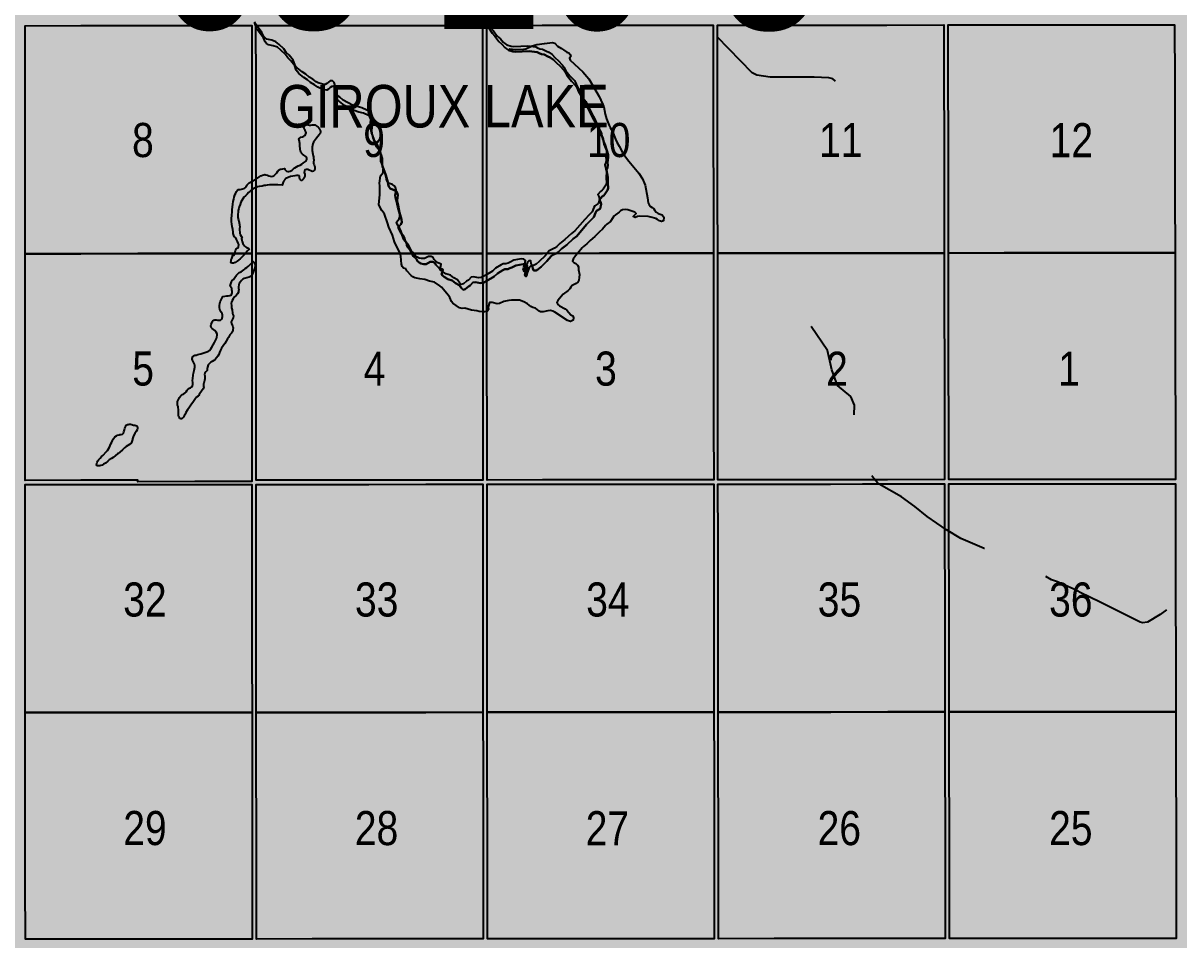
# Model space of a CAD drawing. Extents: x 403018 to 417191, y 6033193 to 6042673.
# Drawn here: x 414738.8 to 415010.3, y 6037482.5 to 6037697.8 of the extents above; entities that cross this region are included whole.
import ezdxf
from ezdxf.enums import TextEntityAlignment as Align

# ---------------------------------------------------------------- set-up
doc = ezdxf.new("R2010")
doc.units = 0
doc.header["$LTSCALE"] = 5
doc.linetypes.add('DASHED2', pattern=[9.525, 6.35, -3.175])
for name, color, linetype in [('Quarters', 8, 'Continuous'), ('RoadSeg', 57, 'DASHED2'), ('T-WATER', 160, 'Continuous'), ('T-WATER-H', 133, 'Continuous'), ('T-WATER-T', 170, 'Continuous')]:
    doc.layers.add(name, color=color, linetype=linetype)
doc.layers.add('ROUTE-MAP-BACKGROUND-H', color=7, linetype='Continuous', true_color=0xf0ebff)
doc.styles.add('120', font='ARIALN.TTF', dxfattribs={"height": 13})
doc.styles.add('TXT', font='ARIALN.TTF', dxfattribs={"height": 0.2})

msp = doc.modelspace()

# ---------------------------------------------------------------- hatches: boundary and pattern name
at = {"layer": 'ROUTE-MAP-BACKGROUND-H'}
h = msp.add_hatch(color=256, dxfattribs=at)
h.dxf.hatch_style = 1
h.paths.add_polyline_path([(412923.423, 6037807.465), (416092.9, 6037807.465), (416092.9, 6035965.758), (412923.423, 6035965.758)])
at = {"layer": 'T-WATER-H'}
h = msp.add_hatch(color=256, dxfattribs=at)
h.dxf.hatch_style = 1
h.paths.add_polyline_path([(414820.49, 6037723.894), (414820.171, 6037724.64), (414820.075, 6037724.866), (414820.057, 6037724.907), (414819.927, 6037725.173), (414819.605, 6037725.832), (414819.499, 6037726.049), (414818.684, 6037727.718), (414818.135, 6037728.523), (414817.62, 6037729.408), (414816.644, 6037730.613), (414815.281, 6037732.067), (414814.661, 6037732.842), (414813.988, 6037733.568), (414813.112, 6037734.713), (414812.078, 6037736.494), (414811.571, 6037738.047), (414811.273, 6037739.829), (414811.008, 6037739.934), (414810.816, 6037740.009), (414810.335, 6037739.798), (414809.973, 6037739.492), (414809.542, 6037739.227), (414809.222, 6037738.87), (414808.842, 6037738.561), (414808.353, 6037738.355), (414807.554, 6037737.79), (414806.25, 6037737.043), (414805.844, 6037736.743), (414805.5, 6037736.391), (414804.901, 6037736.295), (414804.32, 6037736.386), (414803.787, 6037736.543), (414803.179, 6037736.618), (414801.845, 6037736.606), (414801.27, 6037736.717), (414800.027, 6037736.824), (414798.095, 6037736.919), (414797.6, 6037736.738), (414797.151, 6037736.492), (414796.147, 6037735.424), (414795.727, 6037735.16), (414795.149, 6037735.046), (414794.769, 6037734.74), (414793.902, 6037733.563), (414793.172, 6037733.112), (414793.072, 6037733.038), (414792.535, 6037732.203), (414792.166, 6037731.87), (414791.244, 6037731.402), (414790.59, 6037730.706), (414789.061, 6037730.182), (414788.419, 6037730.146), (414787.304, 6037729.974), (414786.902, 6037730.242), (414786.519, 6037730.361), (414786.34, 6037729.318), (414786.33, 6037729.191), (414786.231, 6037727.892), (414786.213, 6037727.226), (414786.292, 6037726.055), (414786.37, 6037725.188), (414786.394, 6037724.922), (414786.422, 6037724.655), (414786.485, 6037724.061), (414786.445, 6037723.491), (414786.199, 6037723.067), (414786.062, 6037722.506), (414785.963, 6037721.216), (414785.933, 6037720.566), (414786.038, 6037718.624), (414786.174, 6037718.045), (414786.585, 6037717.067), (414786.85, 6037715.946), (414787.364, 6037712.345), (414787.513, 6037711.782), (414787.915, 6037710.794), (414788.476, 6037708.531), (414788.967, 6037707.658), (414789.649, 6037706.212), (414789.832, 6037705.695), (414789.932, 6037705.097), (414790.093, 6037704.562), (414790.666, 6037703.753), (414790.894, 6037703.3), (414791.688, 6037701.279), (414792.15, 6037700.342), (414792.327, 6037699.972), (414792.866, 6037699.165), (414793.069, 6037698.654), (414793.154, 6037698.261), (414793.188, 6037698.105), (414793.436, 6037697.684), (414794.89, 6037695.674), (414795.337, 6037694.737), (414795.648, 6037694.357), (414796.061, 6037694.075), (414797.227, 6037693.843), (414798.211, 6037693.477), (414798.994, 6037692.835), (414800.074, 6037691.809), (414800.647, 6037690.966), (414801.319, 6037690.284), (414802.25, 6037689.125), (414802.623, 6037688.129), (414802.892, 6037687.677), (414803.21, 6037687.319), (414804.351, 6037686.379), (414805.211, 6037685.834), (414805.99, 6037685.188), (414806.897, 6037684.673), (414807.673, 6037684.062), (414808.156, 6037683.842), (414809.176, 6037683.5), (414809.765, 6037683.397), (414810.203, 6037683.654), (414810.567, 6037684.002), (414810.972, 6037684.266), (414811.518, 6037684.259), (414811.718, 6037684.065), (414811.862, 6037683.925), (414812.069, 6037683.44), (414812.156, 6037681.463), (414812.39, 6037681.008), (414813.19, 6037680.434), (414813.971, 6037679.789), (414816.223, 6037678.583), (414817.277, 6037678.237), (414818.406, 6037677.953), (414819.587, 6037677.429), (414819.88, 6037677.312), (414820.234, 6037676.954), (414820.415, 6037676.421), (414820.49, 6037675.817), (414820.49, 6037675.147), (414820.376, 6037673.87), (414820.395, 6037673.22), (414820.682, 6037672.13), (414820.81, 6037671.803), (414821.473, 6037670.108), (414821.754, 6037669.668), (414822.092, 6037669.296), (414822.529, 6037668.344), (414822.843, 6037667.3), (414822.854, 6037665.37), (414823.065, 6037664.873), (414823.66, 6037663.386), (414823.931, 6037662.289), (414824.091, 6037661.776), (414824.178, 6037661.192), (414824.37, 6037660.709), (414824.632, 6037660.292), (414825.606, 6037659.922), (414826.023, 6037659.664), (414826.281, 6037659.243), (414826.441, 6037658.696), (414826.26, 6037657.475), (414826.327, 6037656.887), (414826.487, 6037656.346), (414826.837, 6037654.613), (414827.312, 6037652.995), (414827.341, 6037652.363), (414827.171, 6037651.85), (414826.821, 6037651.499), (414826.533, 6037651.116), (414826.715, 6037650.618), (414827.249, 6037649.747), (414827.473, 6037649.284), (414827.849, 6037648.299), (414828.171, 6037647.929), (414828.439, 6037647.512), (414828.539, 6037646.91), (414828.756, 6037646.451), (414829.375, 6037645.678), (414829.743, 6037645.013), (414830.075, 6037644.301), (414830.832, 6037643.646), (414831.034, 6037643.173), (414831.424, 6037642.866), (414831.859, 6037642.632), (414832.443, 6037642.531), (414833.125, 6037642.524), (414834.021, 6037643.004), (414834.641, 6037643.002), (414835.13, 6037642.784), (414835.372, 6037642.319), (414836.053, 6037641.642), (414837.027, 6037641.239), (414836.916, 6037640.678), (414836.686, 6037640.221), (414836.887, 6037639.798), (414837.341, 6037639.544), (414838.147, 6037638.937), (414839.223, 6037638.628), (414840.015, 6037638.045), (414840.844, 6037637.535), (414841.431, 6037636.731), (414841.756, 6037636.427), (414842.268, 6037636.583), (414843.009, 6037637.2), (414843.424, 6037637.466), (414844.049, 6037638.191), (414844.661, 6037638.254), (414845.82, 6037638.051), (414846.442, 6037638.081), (414847.361, 6037638.578), (414849.095, 6037639.603), (414849.824, 6037640.272), (414851.102, 6037641.102), (414851.586, 6037641.31), (414852.252, 6037641.323), (414852.757, 6037641.495), (414853.236, 6037641.687), (414854.13, 6037642.177), (414855.842, 6037642.508), (414856.471, 6037642.439), (414856.852, 6037642.125), (414856.631, 6037641.01), (414856.415, 6037640.517), (414856.286, 6037639.938), (414856.421, 6037639.681), (414856.494, 6037639.541), (414856.726, 6037639.98), (414856.727, 6037640.194), (414857.28, 6037641.689), (414857.625, 6037642.012), (414858.095, 6037641.978), (414858.166, 6037641.394), (414858.4, 6037640.945), (414858.901, 6037640.992), (414859.326, 6037641.239), (414860.08, 6037641.865), (414861.46, 6037643.195), (414862.421, 6037644.323), (414862.831, 6037644.623), (414863.619, 6037645.006), (414864.17, 6037645.341), (414864.907, 6037646.05), (414866.107, 6037647.001), (414867.651, 6037648.43), (414868.458, 6037649.074), (414870.804, 6037651.742), (414871.798, 6037652.824), (414872.517, 6037653.492), (414872.88, 6037654.505), (414873.098, 6037654.966), (414873.808, 6037655.382), (414873.962, 6037655.484), (414874.241, 6037656.585), (414874.069, 6037657.095), (414873.829, 6037657.558), (414874.449, 6037658.328), (414874.842, 6037658.606), (414875.083, 6037658.863), (414875.685, 6037659.82), (414875.887, 6037660.293), (414875.821, 6037661.596), (414875.831, 6037662.909), (414875.512, 6037664.605), (414875.691, 6037665.118), (414875.763, 6037665.717), (414875.702, 6037666.35), (414875.901, 6037667.475), (414875.886, 6037668.125), (414875.585, 6037669.182), (414874.929, 6037670.679), (414874.685, 6037671.82), (414874.519, 6037672.32), (414873.981, 6037673.209), (414873.809, 6037673.652), (414872.966, 6037675.631), (414872.402, 6037676.525), (414871.002, 6037679.407), (414870.414, 6037680.254), (414869.982, 6037681.213), (414868.996, 6037682.96), (414868.597, 6037683.937), (414868.312, 6037684.354), (414867.281, 6037685.473), (414866.339, 6037686.627), (414865.863, 6037687.533), (414865.567, 6037687.96), (414864.504, 6037689.073), (414863.739, 6037689.766), (414863.092, 6037690.497), (414862.286, 6037691.054), (414861.759, 6037691.237), (414860.828, 6037691.717), (414860.224, 6037691.831), (414859.693, 6037692.015), (414859.232, 6037692.271), (414857.363, 6037692.48), (414854.099, 6037692.37), (414853.467, 6037692.448), (414852.49, 6037692.784), (414851.992, 6037693.063), (414851.607, 6037693.386), (414850.949, 6037694.153), (414850.176, 6037694.802), (414849.305, 6037696.02), (414848.659, 6037696.769), (414847.82, 6037698.069), (414847.375, 6037698.526), (414847.124, 6037698.787), (414846.37, 6037699.809), (414845.509, 6037700.884), (414845.327, 6037701.375), (414845.051, 6037701.852), (414844.343, 6037702.583), (414843.784, 6037703.42), (414843.454, 6037703.821), (414843.112, 6037704.159), (414842.697, 6037704.468), (414841.98, 6037705.205), (414841.197, 6037705.855), (414840.785, 6037706.125), (414838.424, 6037707.279), (414835.569, 6037708.007), (414833.241, 6037708.485), (414832.63, 6037708.558), (414832.143, 6037708.776), (414830.036, 6037710.815), (414829.585, 6037711.069), (414827.913, 6037712.838), (414827.168, 6037713.455), (414826.684, 6037714.113), (414826.497, 6037714.415), (414825.276, 6037715.935), (414824.53, 6037717.304), (414823.913, 6037718.113), (414823.406, 6037718.994), (414822.799, 6037719.853), (414821.216, 6037722.476)])

# ---------------------------------------------------------------- linework, layer by layer
at = {"layer": 'Quarters'}
for points in [[(414752.38, 6037643.688), (414739.326, 6037643.678), (414739.324, 6037657.069), (414739.321, 6037670.46), (414739.319, 6037683.851), (414739.317, 6037697.242), (414752.367, 6037697.252), (414765.752, 6037697.262), (414779.136, 6037697.273), (414792.521, 6037697.283), (414792.527, 6037683.892), (414792.533, 6037670.501), (414792.539, 6037657.11), (414792.545, 6037643.719), (414779.157, 6037643.708), (414765.768, 6037643.698), (414752.38, 6037643.688)], [(414806.603, 6037643.729), (414793.55, 6037643.719), (414793.544, 6037657.111), (414793.538, 6037670.502), (414793.532, 6037683.893), (414793.526, 6037697.284), (414806.575, 6037697.294), (414819.96, 6037697.304), (414833.345, 6037697.315), (414846.73, 6037697.325), (414846.74, 6037683.934), (414846.749, 6037670.543), (414846.759, 6037657.151), (414846.769, 6037643.76), (414833.38, 6037643.75), (414819.992, 6037643.74), (414806.603, 6037643.729)], [(414900.973, 6037657.193), (414900.988, 6037643.802), (414887.6, 6037643.792), (414874.213, 6037643.781), (414860.826, 6037643.771), (414847.773, 6037643.761), (414847.763, 6037657.152), (414847.754, 6037670.543), (414847.744, 6037683.935), (414847.734, 6037697.326), (414860.782, 6037697.336), (414874.165, 6037697.346), (414887.547, 6037697.356), (414900.929, 6037697.367), (414900.944, 6037683.976), (414900.959, 6037670.584), (414900.973, 6037657.193)], [(414955.183, 6037657.242), (414955.202, 6037643.851), (414944.554, 6037643.841), (414941.816, 6037643.839), (414928.43, 6037643.827), (414915.043, 6037643.815), (414901.992, 6037643.803), (414901.977, 6037657.194), (414901.963, 6037670.585), (414901.948, 6037683.977), (414901.934, 6037697.368), (414914.98, 6037697.38), (414928.362, 6037697.392), (414941.744, 6037697.403), (414955.125, 6037697.415), (414955.144, 6037684.024), (414955.163, 6037670.633), (414955.183, 6037657.242)], [(415009.395, 6037657.28), (415009.419, 6037643.89), (414996.032, 6037643.88), (414982.645, 6037643.871), (414969.258, 6037643.861), (414956.206, 6037643.852), (414956.187, 6037657.243), (414956.168, 6037670.634), (414956.148, 6037684.025), (414956.129, 6037697.415), (414969.176, 6037697.424), (414982.558, 6037697.434), (414995.94, 6037697.443), (415009.322, 6037697.452), (415009.347, 6037684.062), (415009.371, 6037670.671), (415009.395, 6037657.28)], [(414792.569, 6037590.489), (414792.569, 6037590.154), (414779.177, 6037590.144), (414765.785, 6037590.134), (414765.785, 6037590.469), (414752.392, 6037590.459), (414739.335, 6037590.449), (414739.333, 6037603.505), (414739.331, 6037616.896), (414739.328, 6037630.287), (414739.326, 6037643.678), (414752.38, 6037643.688), (414765.768, 6037643.698), (414779.157, 6037643.708), (414792.545, 6037643.719), (414792.551, 6037630.328), (414792.557, 6037616.937), (414792.563, 6037603.546), (414792.569, 6037590.489)], [(414806.631, 6037590.5), (414793.573, 6037590.49), (414793.568, 6037603.546), (414793.562, 6037616.937), (414793.556, 6037630.328), (414793.55, 6037643.719), (414806.603, 6037643.729), (414819.992, 6037643.74), (414833.38, 6037643.75), (414846.769, 6037643.76), (414846.779, 6037630.369), (414846.788, 6037616.978), (414846.798, 6037603.587), (414846.807, 6037590.53), (414833.415, 6037590.52), (414824.358, 6037590.513), (414820.023, 6037590.51), (414806.631, 6037590.5)], [(414901.031, 6037603.628), (414901.046, 6037590.572), (414887.653, 6037590.561), (414874.261, 6037590.551), (414860.869, 6037590.541), (414847.812, 6037590.531), (414847.802, 6037603.587), (414847.793, 6037616.979), (414847.783, 6037630.37), (414847.773, 6037643.761), (414860.826, 6037643.771), (414874.213, 6037643.781), (414887.6, 6037643.792), (414900.988, 6037643.802), (414901.001, 6037631.096), (414901.002, 6037630.411), (414901.017, 6037617.019), (414901.031, 6037603.628)], [(414955.26, 6037603.679), (414955.279, 6037590.623), (414941.889, 6037590.607), (414928.499, 6037590.592), (414915.107, 6037590.582), (414902.05, 6037590.572), (414902.036, 6037603.629), (414902.021, 6037617.02), (414902.007, 6037630.412), (414901.992, 6037643.803), (414915.043, 6037643.815), (414928.43, 6037643.827), (414941.816, 6037643.839), (414944.554, 6037643.841), (414955.202, 6037643.851), (414955.221, 6037630.461), (414955.241, 6037617.07), (414955.26, 6037603.679)], [(415009.492, 6037603.717), (415009.515, 6037590.662), (414996.124, 6037590.652), (414982.732, 6037590.643), (414969.34, 6037590.633), (414956.283, 6037590.624), (414956.264, 6037603.68), (414956.245, 6037617.071), (414956.226, 6037630.461), (414956.206, 6037643.852), (414969.258, 6037643.861), (414982.645, 6037643.871), (414996.032, 6037643.88), (415009.419, 6037643.89), (415009.443, 6037630.499), (415009.468, 6037617.108), (415009.492, 6037603.717)], [(414752.402, 6037535.897), (414739.339, 6037535.887), (414739.338, 6037549.275), (414739.336, 6037562.663), (414739.336, 6037576.054), (414739.335, 6037589.444), (414752.393, 6037589.454), (414765.785, 6037589.465), (414779.177, 6037589.475), (414792.57, 6037589.485), (414792.575, 6037576.094), (414792.58, 6037562.704), (414792.586, 6037549.316), (414792.593, 6037535.928), (414779.196, 6037535.918), (414765.799, 6037535.908), (414752.402, 6037535.897)], [(414806.659, 6037535.939), (414793.597, 6037535.929), (414793.591, 6037549.317), (414793.584, 6037562.705), (414793.579, 6037576.095), (414793.574, 6037589.486), (414806.631, 6037589.496), (414820.024, 6037589.506), (414833.416, 6037589.516), (414846.808, 6037589.526), (414846.818, 6037576.136), (414846.828, 6037562.745), (414846.839, 6037549.357), (414846.85, 6037535.969), (414833.453, 6037535.959), (414820.056, 6037535.949), (414806.659, 6037535.939)], [(414901.092, 6037549.399), (414901.108, 6037536.011), (414887.711, 6037536.001), (414874.314, 6037535.99), (414860.917, 6037535.98), (414847.855, 6037535.97), (414847.844, 6037549.358), (414847.832, 6037562.746), (414847.822, 6037576.136), (414847.812, 6037589.527), (414860.87, 6037589.537), (414874.262, 6037589.547), (414887.654, 6037589.557), (414901.047, 6037589.567), (414901.061, 6037576.177), (414901.076, 6037562.787), (414901.092, 6037549.399)], [(414955.34, 6037549.449), (414955.361, 6037536.061), (414941.965, 6037536.048), (414928.569, 6037536.036), (414915.173, 6037536.024), (414902.112, 6037536.012), (414902.096, 6037549.4), (414902.081, 6037562.788), (414902.066, 6037576.178), (414902.051, 6037589.568), (414915.108, 6037589.578), (414928.5, 6037589.587), (414935.998, 6037589.596), (414941.89, 6037589.603), (414955.28, 6037589.619), (414955.3, 6037576.228), (414955.319, 6037562.838), (414955.34, 6037549.449)], [(415009.591, 6037549.481), (415009.617, 6037536.09), (414996.22, 6037536.083), (414982.824, 6037536.076), (414969.427, 6037536.068), (414956.365, 6037536.061), (414956.344, 6037549.45), (414956.324, 6037562.838), (414956.304, 6037576.229), (414956.284, 6037589.619), (414969.341, 6037589.629), (414982.733, 6037589.638), (414996.125, 6037589.648), (415009.517, 6037589.657), (415009.542, 6037576.265), (415009.566, 6037562.872), (415009.591, 6037549.481)], [(414752.413, 6037482.681), (414739.346, 6037482.671), (414739.344, 6037495.723), (414739.343, 6037509.112), (414739.341, 6037522.499), (414739.339, 6037535.887), (414752.402, 6037535.897), (414765.799, 6037535.908), (414779.196, 6037535.918), (414792.593, 6037535.928), (414792.599, 6037522.54), (414792.605, 6037509.152), (414792.612, 6037495.764), (414792.618, 6037482.711), (414779.216, 6037482.701), (414765.814, 6037482.691), (414752.413, 6037482.681)], [(414806.689, 6037482.722), (414793.622, 6037482.712), (414793.616, 6037495.765), (414793.61, 6037509.153), (414793.603, 6037522.541), (414793.597, 6037535.929), (414806.659, 6037535.939), (414820.056, 6037535.949), (414833.453, 6037535.959), (414846.85, 6037535.969), (414846.861, 6037522.581), (414846.873, 6037509.193), (414846.884, 6037495.805), (414846.894, 6037482.752), (414833.493, 6037482.742), (414820.091, 6037482.732), (414806.689, 6037482.722)], [(414901.155, 6037495.847), (414901.17, 6037482.794), (414887.769, 6037482.783), (414874.367, 6037482.773), (414860.965, 6037482.763), (414847.899, 6037482.753), (414847.888, 6037495.806), (414847.877, 6037509.194), (414847.866, 6037522.582), (414847.855, 6037535.97), (414860.917, 6037535.98), (414874.314, 6037535.99), (414887.711, 6037536.001), (414901.108, 6037536.011), (414901.124, 6037522.623), (414901.139, 6037509.235), (414901.155, 6037495.847)], [(414955.423, 6037495.895), (414955.443, 6037482.842), (414942.042, 6037482.83), (414928.642, 6037482.818), (414915.241, 6037482.806), (414902.175, 6037482.794), (414902.159, 6037495.847), (414902.144, 6037509.236), (414902.128, 6037522.624), (414902.112, 6037536.012), (414915.173, 6037536.024), (414928.569, 6037536.036), (414941.965, 6037536.048), (414955.361, 6037536.061), (414955.382, 6037522.672), (414955.402, 6037509.284), (414955.423, 6037495.895)], [(415009.693, 6037495.918), (415009.718, 6037482.862), (414996.317, 6037482.857), (414982.915, 6037482.852), (414969.514, 6037482.847), (414956.447, 6037482.842), (414956.427, 6037495.895), (414956.406, 6037509.284), (414956.386, 6037522.673), (414956.365, 6037536.061), (414969.427, 6037536.068), (414982.824, 6037536.076), (414996.22, 6037536.083), (415009.617, 6037536.09), (415009.642, 6037522.7), (415009.668, 6037509.309), (415009.693, 6037495.918)]]:
    msp.add_lwpolyline(points, close=True, dxfattribs=at)
at = {"layer": 'RoadSeg', "flags": 128}
for points in [[(414929.666, 6037684.196), (414929.033, 6037684.729), (414928.101, 6037685.029), (414924.671, 6037685.162), (414914.281, 6037685.128), (414911.185, 6037685.628), (414910.119, 6037686.194), (414892.47, 6037704.209), (414891.571, 6037705.375), (414891.338, 6037705.841), (414891.404, 6037706.607), (414892.969, 6037714), (414883.113, 6037717.063), (414852.044, 6037723.357), (414851.777, 6037723.89), (414851.744, 6037724.356), (414855.673, 6037737.11), (414855.54, 6037737.51), (414855.141, 6037737.876), (414847.715, 6037737.509), (414840.555, 6037735.445), (414838.89, 6037735.345)], [(415127.622, 6037433.178), (415124.571, 6037434.413), (415123.705, 6037434.846), (415123.306, 6037435.278), (415123.172, 6037435.612), (415123.102, 6037436.075), (415123.072, 6037437.043), (415123.306, 6037438.342), (415123.172, 6037439.042), (415121.874, 6037441.239), (415120.375, 6037443.004), (415117.478, 6037447.1), (415115.28, 6037449.731), (415106.223, 6037461.819), (415105.523, 6037462.385), (415102.293, 6037466.914), (415099.762, 6037470.244), (415095.334, 6037475.971), (415092.803, 6037479.568), (415089.939, 6037483.064), (415077.351, 6037499.514), (415077.218, 6037499.947), (415072.456, 6037506.241), (415071.158, 6037507.506), (415070.325, 6037509.038), (415068.127, 6037511.635), (415066.995, 6037513.167), (415064.498, 6037516.664), (415060.768, 6037521.526), (415058.604, 6037524.356), (415056.373, 6037527.153), (415027.368, 6037564.882), (415025.903, 6037566.181), (415024.038, 6037567.313), (415021.474, 6037568.179), (415018.943, 6037568.179), (415017.278, 6037567.446), (415012.716, 6037563.85), (415011.085, 6037562.651), (415010.652, 6037562.485), (415005.956, 6037558.921), (415002.926, 6037557.157), (415001.794, 6037556.99), (415001.261, 6037557.123), (414991.804, 6037561.852), (414987.142, 6037564.116), (414986.01, 6037564.716), (414983.179, 6037565.981), (414981.781, 6037566.647), (414980.382, 6037567.113), (414972.688, 6037571.477), (414968.874, 6037573.034), (414964.598, 6037574.439), (414959.07, 6037576.804), (414955.707, 6037578.835), (414951.178, 6037581.999), (414948.314, 6037584.296), (414945.15, 6037586.56), (414939.889, 6037589.558), (414939.589, 6037589.791), (414938.657, 6037590.923), (414937.825, 6037592.122), (414936.925, 6037593.221), (414934.561, 6037595.718), (414934.395, 6037596.351), (414934.062, 6037596.684), (414933.928, 6037599.548), (414934.128, 6037608.072), (414933.262, 6037610.137), (414930.166, 6037612.768), (414928.833, 6037616.431), (414927.801, 6037620.926), (414923.972, 6037626.554)]]:
    msp.add_lwpolyline(points, dxfattribs=at)
at = {"layer": 'T-WATER', "flags": 128}
msp.add_lwpolyline([(414847.82, 6037698.069), (414848.659, 6037696.769), (414849.305, 6037696.02), (414850.176, 6037694.802), (414850.949, 6037694.153), (414851.607, 6037693.386), (414851.992, 6037693.063), (414852.49, 6037692.784), (414853.467, 6037692.448), (414854.099, 6037692.37), (414857.363, 6037692.48), (414859.232, 6037692.271), (414859.693, 6037692.015), (414860.224, 6037691.831), (414860.828, 6037691.717), (414861.759, 6037691.237), (414862.286, 6037691.054), (414863.092, 6037690.497), (414863.739, 6037689.766), (414863.823, 6037689.689), (414864.504, 6037689.073), (414865.567, 6037687.96), (414865.863, 6037687.533), (414866.339, 6037686.627), (414867.281, 6037685.473), (414868.312, 6037684.354), (414868.597, 6037683.937), (414868.996, 6037682.96), (414869.982, 6037681.213), (414870.414, 6037680.254), (414871.002, 6037679.407), (414872.402, 6037676.525), (414872.966, 6037675.631), (414873.809, 6037673.652), (414873.981, 6037673.209), (414874.519, 6037672.32), (414874.685, 6037671.82), (414874.69, 6037671.792), (414874.929, 6037670.679), (414875.585, 6037669.182), (414875.886, 6037668.125), (414875.901, 6037667.475), (414875.702, 6037666.35), (414875.763, 6037665.717), (414875.691, 6037665.118), (414875.512, 6037664.605), (414875.831, 6037662.909), (414875.821, 6037661.596), (414875.887, 6037660.293), (414875.685, 6037659.82), (414875.083, 6037658.863), (414874.842, 6037658.606), (414874.449, 6037658.328), (414873.829, 6037657.558), (414874.069, 6037657.095), (414874.241, 6037656.585), (414873.962, 6037655.484), (414873.808, 6037655.382), (414873.098, 6037654.966), (414872.88, 6037654.505), (414872.517, 6037653.492), (414871.798, 6037652.824), (414870.804, 6037651.742), (414868.458, 6037649.074), (414867.651, 6037648.43), (414866.107, 6037647.001), (414864.907, 6037646.05), (414864.17, 6037645.341), (414863.619, 6037645.006), (414862.831, 6037644.623), (414862.421, 6037644.323), (414861.46, 6037643.195), (414860.08, 6037641.865), (414859.326, 6037641.239), (414858.901, 6037640.992), (414858.4, 6037640.945), (414858.166, 6037641.394), (414858.095, 6037641.978), (414857.625, 6037642.012), (414857.28, 6037641.689), (414856.727, 6037640.194), (414856.726, 6037639.98), (414856.494, 6037639.541), (414856.421, 6037639.681), (414856.286, 6037639.938), (414856.415, 6037640.517), (414856.631, 6037641.01), (414856.852, 6037642.125), (414856.471, 6037642.439), (414855.842, 6037642.508), (414854.13, 6037642.177), (414853.236, 6037641.687), (414852.757, 6037641.495), (414852.252, 6037641.323), (414851.586, 6037641.31), (414851.102, 6037641.102), (414849.824, 6037640.272), (414849.095, 6037639.603), (414847.361, 6037638.578), (414846.442, 6037638.081), (414846.356, 6037638.077), (414845.82, 6037638.051), (414844.661, 6037638.254), (414844.049, 6037638.191), (414843.424, 6037637.466), (414843.009, 6037637.2), (414842.268, 6037636.583), (414841.756, 6037636.427), (414841.431, 6037636.731), (414840.844, 6037637.535), (414840.015, 6037638.045), (414839.223, 6037638.628), (414838.147, 6037638.937), (414837.341, 6037639.544), (414836.887, 6037639.798), (414836.686, 6037640.221), (414836.916, 6037640.678), (414837.027, 6037641.239), (414836.053, 6037641.642), (414835.372, 6037642.319), (414835.13, 6037642.784), (414834.641, 6037643.002), (414834.021, 6037643.004), (414833.125, 6037642.524), (414832.443, 6037642.531), (414831.859, 6037642.632), (414831.424, 6037642.866), (414831.034, 6037643.173), (414830.832, 6037643.646), (414830.075, 6037644.301), (414829.743, 6037645.013), (414829.375, 6037645.678), (414828.756, 6037646.451), (414828.539, 6037646.91), (414828.439, 6037647.512), (414828.171, 6037647.929), (414827.849, 6037648.299), (414827.473, 6037649.284), (414827.249, 6037649.747), (414826.715, 6037650.618), (414826.533, 6037651.116), (414826.821, 6037651.499), (414827.171, 6037651.85), (414827.341, 6037652.363), (414827.312, 6037652.995), (414826.837, 6037654.613), (414826.487, 6037656.346), (414826.327, 6037656.887), (414826.26, 6037657.475), (414826.441, 6037658.696), (414826.281, 6037659.243), (414826.023, 6037659.664), (414825.606, 6037659.922), (414824.632, 6037660.292), (414824.37, 6037660.709), (414824.178, 6037661.192), (414824.091, 6037661.776), (414823.931, 6037662.289), (414823.66, 6037663.386), (414823.065, 6037664.873), (414823.065, 6037664.873), (414822.854, 6037665.37), (414822.843, 6037667.3), (414822.529, 6037668.344), (414822.092, 6037669.296), (414821.754, 6037669.668), (414821.473, 6037670.108), (414820.81, 6037671.803), (414820.682, 6037672.13), (414820.395, 6037673.22), (414820.376, 6037673.87), (414820.49, 6037675.147), (414820.49, 6037675.817), (414820.415, 6037676.421), (414820.234, 6037676.954), (414819.88, 6037677.312), (414819.587, 6037677.429), (414818.406, 6037677.953), (414817.277, 6037678.237), (414816.223, 6037678.583), (414813.971, 6037679.789), (414813.19, 6037680.434), (414812.39, 6037681.008), (414812.156, 6037681.463), (414812.069, 6037683.44), (414811.862, 6037683.925), (414811.718, 6037684.065), (414811.518, 6037684.259), (414810.972, 6037684.266), (414810.567, 6037684.002), (414810.203, 6037683.654), (414809.765, 6037683.397), (414809.176, 6037683.5), (414808.156, 6037683.842), (414807.673, 6037684.062), (414806.897, 6037684.673), (414805.99, 6037685.188), (414805.211, 6037685.834), (414804.351, 6037686.379), (414803.21, 6037687.319), (414802.892, 6037687.677), (414802.623, 6037688.129), (414802.25, 6037689.125), (414801.319, 6037690.284), (414800.647, 6037690.966), (414800.074, 6037691.809), (414798.994, 6037692.835), (414798.211, 6037693.477), (414797.227, 6037693.843), (414796.061, 6037694.075), (414795.648, 6037694.357), (414795.337, 6037694.737), (414794.89, 6037695.674), (414793.436, 6037697.684), (414793.188, 6037698.105)], dxfattribs=at)
at = {"layer": 'T-WATER'}
msp.add_lwpolyline([(414846.729, 6037698.547), (414847.483, 6037697.527), (414847.735, 6037697.265), (414848.181, 6037696.809), (414849.02, 6037695.51), (414849.667, 6037694.762), (414850.539, 6037693.545), (414851.312, 6037692.897), (414851.971, 6037692.131), (414852.356, 6037691.808), (414852.854, 6037691.53), (414853.832, 6037691.195), (414854.463, 6037691.117), (414857.727, 6037691.23), (414859.595, 6037691.024), (414860.056, 6037690.768), (414860.588, 6037690.585), (414861.191, 6037690.471), (414862.123, 6037689.991), (414862.65, 6037689.81), (414863.456, 6037689.253), (414864.103, 6037688.523), (414864.188, 6037688.446), (414864.869, 6037687.831), (414865.933, 6037686.72), (414866.229, 6037686.293), (414866.706, 6037685.387), (414867.649, 6037684.234), (414868.681, 6037683.117), (414868.966, 6037682.7), (414869.366, 6037681.723), (414870.354, 6037679.979), (414870.786, 6037679.019), (414871.375, 6037678.174), (414872.777, 6037675.294), (414873.342, 6037674.4), (414874.187, 6037672.422), (414874.359, 6037671.979), (414874.898, 6037671.092), (414875.064, 6037670.591), (414875.07, 6037670.564), (414875.31, 6037669.451), (414875.967, 6037667.955), (414876.269, 6037666.899), (414876.285, 6037666.249), (414876.087, 6037665.124), (414876.149, 6037664.492), (414876.076, 6037663.892), (414875.899, 6037663.379), (414876.219, 6037661.684), (414876.21, 6037660.371), (414876.278, 6037659.069), (414876.076, 6037658.596), (414875.475, 6037657.638), (414875.234, 6037657.381), (414874.841, 6037657.102), (414874.223, 6037656.332), (414874.463, 6037655.87), (414874.635, 6037655.359), (414874.357, 6037654.259), (414874.204, 6037654.157), (414873.494, 6037653.74), (414873.276, 6037653.279), (414872.915, 6037652.266), (414872.197, 6037651.597), (414871.203, 6037650.515), (414868.861, 6037647.845), (414868.055, 6037647.2), (414866.512, 6037645.77), (414865.313, 6037644.818), (414864.577, 6037644.109), (414864.027, 6037643.773), (414863.239, 6037643.389), (414862.83, 6037643.089), (414861.87, 6037641.961), (414860.492, 6037640.63), (414859.738, 6037640.002), (414859.313, 6037639.756), (414858.813, 6037639.708), (414858.579, 6037640.156), (414858.507, 6037640.74), (414858.037, 6037640.774), (414857.692, 6037640.451), (414857.141, 6037638.955), (414857.14, 6037638.741), (414856.909, 6037638.302), (414856.836, 6037638.442), (414856.7, 6037638.699), (414856.828, 6037639.278), (414857.044, 6037639.771), (414857.264, 6037640.886), (414856.883, 6037641.2), (414856.253, 6037641.268), (414854.543, 6037640.936), (414853.649, 6037640.445), (414853.171, 6037640.252), (414852.666, 6037640.08), (414852, 6037640.066), (414851.516, 6037639.858), (414850.239, 6037639.027), (414849.511, 6037638.357), (414847.778, 6037637.331), (414846.861, 6037636.833), (414846.774, 6037636.829), (414846.239, 6037636.803), (414845.08, 6037637.005), (414844.468, 6037636.941), (414843.843, 6037636.215), (414843.429, 6037635.949), (414842.689, 6037635.331), (414842.176, 6037635.175), (414841.851, 6037635.478), (414841.264, 6037636.282), (414840.434, 6037636.791), (414839.643, 6037637.373), (414838.566, 6037637.681), (414837.76, 6037638.287), (414837.305, 6037638.541), (414837.105, 6037638.963), (414837.334, 6037639.42), (414837.444, 6037639.982), (414836.47, 6037640.383), (414835.788, 6037641.059), (414835.546, 6037641.524), (414835.057, 6037641.741), (414834.437, 6037641.743), (414833.542, 6037641.262), (414832.86, 6037641.269), (414832.277, 6037641.369), (414831.841, 6037641.602), (414831.451, 6037641.909), (414831.248, 6037642.382), (414830.491, 6037643.036), (414830.158, 6037643.747), (414829.79, 6037644.412), (414829.171, 6037645.184), (414828.952, 6037645.643), (414828.852, 6037646.245), (414828.584, 6037646.662), (414828.261, 6037647.031), (414827.885, 6037648.016), (414827.661, 6037648.478), (414827.126, 6037649.348), (414826.943, 6037649.846), (414827.231, 6037650.229), (414827.58, 6037650.58), (414827.75, 6037651.093), (414827.72, 6037651.725), (414827.243, 6037653.342), (414826.892, 6037655.075), (414826.732, 6037655.615), (414826.664, 6037656.203), (414826.844, 6037657.424), (414826.684, 6037657.971), (414826.425, 6037658.391), (414826.008, 6037658.649), (414825.034, 6037659.018), (414824.771, 6037659.435), (414824.579, 6037659.917), (414824.491, 6037660.501), (414824.331, 6037661.014), (414824.059, 6037662.11), (414823.463, 6037663.597), (414823.463, 6037663.597), (414823.251, 6037664.094), (414823.238, 6037666.023), (414822.923, 6037667.066), (414822.486, 6037668.018), (414822.148, 6037668.389), (414821.866, 6037668.829), (414821.202, 6037670.523), (414821.074, 6037670.85), (414820.785, 6037671.939), (414820.766, 6037672.589), (414820.878, 6037673.866), (414820.877, 6037674.536), (414820.802, 6037675.14), (414820.621, 6037675.672), (414820.266, 6037676.03), (414819.973, 6037676.146), (414818.792, 6037676.669), (414817.663, 6037676.952), (414816.609, 6037677.297), (414814.356, 6037678.501), (414813.575, 6037679.144), (414812.774, 6037679.718), (414812.54, 6037680.173), (414812.452, 6037682.149), (414812.244, 6037682.633), (414812.1, 6037682.773), (414811.9, 6037682.967), (414811.354, 6037682.973), (414810.949, 6037682.709), (414810.585, 6037682.361), (414810.148, 6037682.103), (414809.559, 6037682.206), (414808.539, 6037682.547), (414808.056, 6037682.767), (414807.279, 6037683.376), (414806.371, 6037683.89), (414805.593, 6037684.536), (414804.732, 6037685.08), (414803.591, 6037686.019), (414803.272, 6037686.376), (414803.002, 6037686.827), (414802.629, 6037687.823), (414801.697, 6037688.981), (414801.024, 6037689.662), (414800.451, 6037690.504), (414799.37, 6037691.529), (414798.587, 6037692.17), (414797.603, 6037692.535), (414796.436, 6037692.766), (414796.024, 6037693.048), (414795.712, 6037693.427), (414795.264, 6037694.363), (414793.808, 6037696.371), (414793.56, 6037696.792), (414793.526, 6037696.948), (414793.441, 6037697.341), (414793.237, 6037697.852)], dxfattribs=at)
for points in [[(414823.463, 6037663.597), (414824.059, 6037662.11), (414824.331, 6037661.014), (414824.491, 6037660.501), (414824.579, 6037659.917), (414824.771, 6037659.435), (414825.034, 6037659.018), (414826.008, 6037658.649), (414826.425, 6037658.391), (414826.684, 6037657.971), (414826.844, 6037657.424), (414826.664, 6037656.203), (414826.732, 6037655.615), (414826.892, 6037655.075), (414827.243, 6037653.342), (414827.72, 6037651.725), (414827.75, 6037651.093), (414827.58, 6037650.58), (414827.231, 6037650.229), (414826.943, 6037649.846), (414827.126, 6037649.348), (414827.661, 6037648.478), (414827.885, 6037648.016), (414828.261, 6037647.031), (414828.584, 6037646.662), (414828.852, 6037646.245), (414828.952, 6037645.643), (414829.171, 6037645.184), (414829.79, 6037644.412), (414830.158, 6037643.747), (414830.491, 6037643.036), (414831.248, 6037642.382), (414831.451, 6037641.909), (414831.841, 6037641.602), (414832.277, 6037641.369), (414832.86, 6037641.269), (414833.542, 6037641.262), (414834.437, 6037641.743), (414835.057, 6037641.741), (414835.546, 6037641.524), (414835.788, 6037641.059), (414836.47, 6037640.383), (414837.444, 6037639.982), (414837.334, 6037639.42), (414837.105, 6037638.963), (414837.305, 6037638.541), (414837.76, 6037638.287), (414838.566, 6037637.681), (414839.643, 6037637.373), (414840.434, 6037636.791), (414841.264, 6037636.282), (414841.851, 6037635.478), (414842.176, 6037635.175), (414842.689, 6037635.331), (414843.429, 6037635.949), (414843.843, 6037636.215), (414844.468, 6037636.941), (414845.08, 6037637.005), (414846.239, 6037636.803), (414846.774, 6037636.829), (414846.861, 6037636.833), (414847.778, 6037637.331), (414849.511, 6037638.357), (414850.239, 6037639.027), (414851.516, 6037639.858), (414852, 6037640.066), (414852.666, 6037640.08), (414853.171, 6037640.252), (414853.649, 6037640.445), (414854.543, 6037640.936), (414856.253, 6037641.268), (414856.883, 6037641.2), (414857.264, 6037640.886), (414857.044, 6037639.771), (414856.828, 6037639.278), (414856.7, 6037638.699), (414856.836, 6037638.442), (414856.909, 6037638.302), (414857.14, 6037638.741), (414857.141, 6037638.955), (414857.692, 6037640.451), (414858.037, 6037640.774), (414858.507, 6037640.74), (414858.579, 6037640.156), (414858.813, 6037639.708), (414859.313, 6037639.756), (414859.738, 6037640.002), (414860.492, 6037640.63), (414861.87, 6037641.961), (414862.83, 6037643.089), (414863.239, 6037643.389), (414864.027, 6037643.773), (414864.577, 6037644.109), (414865.313, 6037644.818), (414866.512, 6037645.77), (414868.055, 6037647.2), (414868.861, 6037647.845), (414871.203, 6037650.515), (414872.197, 6037651.597), (414872.915, 6037652.266), (414873.276, 6037653.279), (414873.494, 6037653.74), (414874.204, 6037654.157), (414874.357, 6037654.259), (414874.635, 6037655.359), (414874.463, 6037655.87), (414874.223, 6037656.332), (414874.841, 6037657.102), (414875.234, 6037657.381), (414875.475, 6037657.638), (414876.076, 6037658.596), (414876.278, 6037659.069), (414876.21, 6037660.371), (414876.219, 6037661.684), (414875.899, 6037663.379), (414876.076, 6037663.892), (414876.149, 6037664.492), (414876.087, 6037665.124), (414876.285, 6037666.249), (414876.269, 6037666.899), (414875.967, 6037667.955), (414875.31, 6037669.451), (414875.07, 6037670.564), (414875.064, 6037670.591), (414874.898, 6037671.092), (414874.359, 6037671.979), (414874.187, 6037672.422), (414873.342, 6037674.4), (414872.777, 6037675.294), (414871.375, 6037678.174), (414870.786, 6037679.019), (414870.354, 6037679.979), (414869.366, 6037681.723), (414868.966, 6037682.7), (414868.681, 6037683.117), (414867.649, 6037684.234), (414866.706, 6037685.387), (414866.229, 6037686.293), (414865.933, 6037686.72), (414864.869, 6037687.831), (414864.188, 6037688.446), (414864.103, 6037688.523), (414863.456, 6037689.253), (414862.65, 6037689.81), (414862.123, 6037689.991), (414861.191, 6037690.471), (414860.588, 6037690.585), (414860.056, 6037690.768), (414859.595, 6037691.024), (414857.727, 6037691.23), (414854.463, 6037691.117), (414853.832, 6037691.195), (414852.854, 6037691.53), (414853.148, 6037691.801), (414854.377, 6037691.657), (414856.394, 6037691.692), (414856.951, 6037691.832), (414858.425, 6037692.479), (414859.529, 6037692.797), (414861.298, 6037693.071), (414863.174, 6037693.275), (414863.741, 6037693.151), (414864.395, 6037692.417), (414865.279, 6037691.914), (414865.751, 6037691.544), (414866.513, 6037691.058), (414867.001, 6037690.853), (414867.327, 6037690.5), (414867.461, 6037690.001), (414867.182, 6037689.612), (414867.325, 6037689.128), (414870.332, 6037686.401), (414871.726, 6037684.794), (414874.18, 6037680.583), (414875.214, 6037678.165), (414875.58, 6037676.44), (414875.902, 6037675.333), (414876.479, 6037673.802), (414876.715, 6037673.295), (414877.248, 6037672.413), (414877.978, 6037670.566), (414878.285, 6037669.873), (414878.849, 6037668.947), (414879.616, 6037667.475), (414879.894, 6037667.058), (414881.126, 6037665.436), (414883.442, 6037662.621), (414884.287, 6037661.249), (414884.74, 6037660.31), (414884.922, 6037659.771), (414885.495, 6037656.844), (414885.617, 6037655.598), (414885.857, 6037655.137), (414886.194, 6037654.788), (414886.631, 6037654.557), (414887.004, 6037654.256), (414887.23, 6037653.797), (414887.573, 6037653.452), (414887.982, 6037653.157), (414888.98, 6037652.794), (414889.354, 6037652.274), (414889.281, 6037651.423), (414888.797, 6037651.235), (414888.286, 6037651.438), (414887.883, 6037651.74), (414887.43, 6037651.955), (414886.311, 6037652.297), (414885.686, 6037652.389), (414883.729, 6037652.483), (414883.119, 6037652.396), (414882.58, 6037652.221), (414882.149, 6037652.389), (414882.847, 6037653.114), (414882.522, 6037653.461), (414880.883, 6037653.999), (414880.261, 6037654.073), (414879.625, 6037654.017), (414879.182, 6037653.752), (414878.843, 6037653.414), (414877.96, 6037652.829), (414877.593, 6037652.528), (414876.774, 6037651.231), (414875.978, 6037650.634), (414875.611, 6037650.282), (414874.955, 6037649.474), (414874.209, 6037648.828), (414873.151, 6037647.713), (414872.012, 6037646.775), (414871.278, 6037646.041), (414870.492, 6037645.406), (414870.149, 6037645.064), (414869.118, 6037643.777), (414868.593, 6037643.195), (414868.04, 6037642.408), (414867.877, 6037641.94), (414868.203, 6037641.593), (414868.662, 6037641.348), (414869.041, 6037641.021), (414869.281, 6037640.566), (414869.303, 6037639.92), (414869.501, 6037638.772), (414869.475, 6037638.09), (414869.387, 6037637.47), (414869.143, 6037636.995), (414868.728, 6037636.699), (414867.825, 6037636.19), (414867.49, 6037635.857), (414867.224, 6037635.412), (414866.893, 6037635.062), (414865.692, 6037634.17), (414864.397, 6037632.677), (414864.196, 6037632.19), (414864.454, 6037631.779), (414864.821, 6037631.472), (414866.138, 6037630.719), (414866.515, 6037630.416), (414867.469, 6037629.325), (414867.94, 6037629.12), (414868.128, 6037628.641), (414868, 6037628.088), (414867.374, 6037627.777), (414866.677, 6037628.034), (414863.756, 6037629.94), (414863.259, 6037630.159), (414862.732, 6037630.319), (414862.08, 6037630.293), (414860.979, 6037630.005), (414860.327, 6037630.017), (414859.882, 6037630.253), (414859.582, 6037630.62), (414859.159, 6037630.911), (414858.591, 6037631.069), (414858.096, 6037631.296), (414857.313, 6037631.937), (414856.413, 6037632.396), (414855.46, 6037632.797), (414853.551, 6037632.751), (414852.941, 6037632.681), (414851.758, 6037632.432), (414850.771, 6037632.003), (414850.145, 6037631.943), (414848.982, 6037632.187), (414848.372, 6037632.251), (414848.061, 6037631.2), (414848.123, 6037630.602), (414847.849, 6037630.151), (414847.784, 6037630.137), (414847.279, 6037630.027), (414846.779, 6037630.019), (414845.923, 6037630.082), (414845.39, 6037630.232), (414844.193, 6037630.428), (414842.585, 6037630.885), (414841.953, 6037630.831), (414841.298, 6037630.937), (414839.796, 6037632.076), (414839.467, 6037632.423), (414839.077, 6037633.424), (414838.773, 6037633.867), (414837.116, 6037635.828), (414836.723, 6037636.165), (414835.434, 6037637.001), (414834.266, 6037637.235), (414833.221, 6037637.591), (414831.984, 6037637.757), (414830.879, 6037638.046), (414830.382, 6037638.254), (414830.017, 6037638.577), (414828.998, 6037639.696), (414828.705, 6037640.119), (414828.218, 6037640.319), (414827.849, 6037640.658), (414827.743, 6037641.222), (414827.554, 6037643.11), (414827.379, 6037643.745), (414826.054, 6037646.488), (414825.567, 6037648.017), (414824.724, 6037649.94), (414824.416, 6037650.974), (414823.685, 6037652.996), (414823.443, 6037653.443), (414823.114, 6037653.816), (414822.393, 6037655.14), (414822.626, 6037657.627), (414822.585, 6037659.62), (414822.523, 6037660.24), (414822.799, 6037661.949), (414823.379, 6037662.75), (414823.375, 6037663.36), (414823.463, 6037663.597)], [(414787.897, 6037641.441), (414787.695, 6037641.561), (414787.646, 6037641.731), (414787.683, 6037642.002), (414787.719, 6037642.222), (414787.841, 6037642.559), (414787.928, 6037642.778), (414788.07, 6037643.353), (414788.171, 6037643.351), (414788.392, 6037643.383), (414788.512, 6037643.534), (414788.617, 6037643.838), (414788.654, 6037644.159), (414788.742, 6037644.463), (414788.847, 6037644.733), (414788.916, 6037644.89), (414789.002, 6037644.985), (414789.24, 6037645.067), (414789.412, 6037645.336), (414789.468, 6037645.827), (414789.353, 6037646.184), (414789.221, 6037646.541), (414788.955, 6037647.001), (414788.789, 6037647.427), (414788.377, 6037647.746), (414788.195, 6037648.419), (414788.193, 6037648.788), (414788.064, 6037649.383), (414787.919, 6037650.096), (414787.873, 6037650.621), (414787.794, 6037651.232), (414787.801, 6037651.824), (414787.879, 6037652.84), (414787.902, 6037653.449), (414787.959, 6037654.109), (414787.999, 6037654.651), (414788.074, 6037655.327), (414788.165, 6037655.919), (414788.289, 6037656.494), (414788.395, 6037656.933), (414788.588, 6037657.49), (414788.761, 6037657.911), (414788.952, 6037658.333), (414789.175, 6037658.601), (414789.448, 6037658.784), (414789.821, 6037658.78), (414790.144, 6037658.827), (414790.45, 6037658.908), (414790.722, 6037659.007), (414790.978, 6037659.14), (414791.184, 6037659.408), (414791.305, 6037659.611), (414791.434, 6037659.871), (414791.597, 6037660.03), (414791.939, 6037660.298), (414792.246, 6037660.515), (414792.826, 6037660.83), (414793.338, 6037661.146), (414793.661, 6037661.295), (414794.396, 6037661.829), (414794.686, 6037661.995), (414795.043, 6037662.16), (414795.349, 6037662.242), (414795.604, 6037662.273), (414795.841, 6037662.219), (414796.212, 6037662.097), (414796.55, 6037661.974), (414796.837, 6037661.869), (414797.176, 6037661.832), (414797.482, 6037661.913), (414797.703, 6037661.995), (414798.062, 6037662.296), (414798.388, 6037662.699), (414798.63, 6037663.086), (414798.818, 6037663.287), (414798.989, 6037663.404), (414799.074, 6037663.504), (414799.312, 6037663.518), (414799.431, 6037663.534), (414800.245, 6037663.68), (414800.295, 6037663.474), (414800.462, 6037663.285), (414800.715, 6037663.113), (414801.002, 6037663.025), (414801.273, 6037663.022), (414801.596, 6037663.104), (414801.989, 6037663.336), (414802.331, 6037663.637), (414802.621, 6037663.854), (414803.048, 6037664.121), (414803.439, 6037664.303), (414803.899, 6037664.518), (414804.291, 6037664.733), (414804.684, 6037665.017), (414804.906, 6037665.167), (414805.163, 6037665.401), (414805.283, 6037665.518), (414805.438, 6037665.788), (414805.476, 6037666.228), (414805.393, 6037666.381), (414805.259, 6037666.552), (414805.007, 6037666.707), (414804.787, 6037666.811), (414804.451, 6037667.035), (414804.233, 6037667.326), (414804.1, 6037667.564), (414803.984, 6037667.819), (414803.886, 6037668.176), (414803.872, 6037668.447), (414803.859, 6037668.82), (414803.863, 6037669.227), (414803.865, 6037669.481), (414803.818, 6037669.752), (414803.785, 6037669.871), (414803.737, 6037670.126), (414803.654, 6037670.347), (414803.622, 6037670.5), (414803.675, 6037670.719), (414803.725, 6037670.78), (414803.812, 6037670.887), (414804.085, 6037671.037), (414804.442, 6037671.168), (414804.749, 6037671.283), (414804.988, 6037671.467), (414805.194, 6037671.702), (414805.246, 6037671.871), (414805.282, 6037672.073), (414805.2, 6037672.345), (414805.067, 6037672.618), (414804.951, 6037672.89), (414804.853, 6037673.196), (414804.787, 6037673.4), (414804.84, 6037673.586), (414804.927, 6037673.839), (414805.047, 6037673.973), (414805.218, 6037674.039), (414805.37, 6037674.037), (414805.692, 6037673.983), (414806.013, 6037673.911), (414806.42, 6037673.907), (414806.742, 6037673.954), (414807.014, 6037673.985), (414807.319, 6037673.965), (414807.572, 6037673.826), (414807.824, 6037673.671), (414808.11, 6037673.431), (414808.294, 6037673.226), (414808.495, 6037672.969), (414808.628, 6037672.646), (414808.676, 6037672.425), (414808.708, 6037672.205), (414808.586, 6037671.935), (414808.397, 6037671.632), (414808.07, 6037671.212), (414807.744, 6037670.826), (414807.487, 6037670.49), (414807.246, 6037670.171), (414807.056, 6037669.869), (414806.883, 6037669.498), (414806.777, 6037669.093), (414806.705, 6037668.687), (414806.701, 6037668.264), (414806.714, 6037667.908), (414806.875, 6037667.076), (414806.956, 6037666.702), (414807.021, 6037666.431), (414807.069, 6037666.159), (414807.116, 6037665.752), (414807.114, 6037665.549), (414807.077, 6037665.278), (414807.073, 6037664.889), (414807.172, 6037664.583), (414807.253, 6037664.277), (414807.319, 6037664.09), (414807.35, 6037663.785), (414807.331, 6037663.565), (414807.192, 6037663.261), (414807.003, 6037663.06), (414806.715, 6037663.03), (414806.377, 6037663.169), (414806.023, 6037663.342), (414805.702, 6037663.481), (414805.313, 6037663.486), (414805.04, 6037663.353), (414804.902, 6037663.101), (414804.882, 6037662.779), (414804.996, 6037662.405), (414804.992, 6037661.965), (414804.937, 6037661.61), (414804.714, 6037661.274), (414804.491, 6037661.005), (414804.235, 6037660.906), (414803.999, 6037661.027), (414803.832, 6037661.232), (414803.768, 6037661.606), (414803.771, 6037661.928), (414803.725, 6037661.957), (414803.421, 6037662.077), (414803.074, 6037662.077), (414802.62, 6037662.001), (414802.148, 6037661.913), (414801.617, 6037661.816), (414801.055, 6037661.568), (414800.578, 6037661.32), (414800.287, 6037661.069), (414800.08, 6037660.766), (414799.925, 6037660.463), (414799.751, 6037660.025), (414799.686, 6037659.759), (414798.667, 6037659.875), (414798.309, 6037659.887), (414797.777, 6037659.887), (414797.31, 6037659.874), (414796.737, 6037659.843), (414796.187, 6037659.755), (414795.727, 6037659.723), (414795.422, 6037659.698), (414794.951, 6037659.563), (414794.241, 6037659.434), (414793.857, 6037659.37), (414793.301, 6037659.182), (414792.874, 6037658.949), (414792.618, 6037658.749), (414792.345, 6037658.532), (414792.105, 6037658.331), (414791.78, 6037658.064), (414791.471, 6037657.695), (414791.043, 6037657.293), (414790.701, 6037656.941), (414790.46, 6037656.571), (414790.219, 6037656.201), (414789.977, 6037655.764), (414789.785, 6037655.258), (414789.593, 6037654.734), (414789.471, 6037654.33), (414789.381, 6037653.873), (414789.308, 6037653.417), (414789.254, 6037652.994), (414789.233, 6037652.672), (414789.296, 6037652.197), (414789.392, 6037651.62), (414789.489, 6037651.213), (414789.538, 6037651.009), (414789.604, 6037650.788), (414789.626, 6037650.592), (414789.651, 6037650.381), (414789.715, 6037650.092), (414789.642, 6037649.568), (414789.655, 6037649.179), (414789.702, 6037648.771), (414789.749, 6037648.483), (414789.814, 6037648.161), (414790.264, 6037647.393), (414790.161, 6037647.242), (414790.174, 6037646.886), (414790.289, 6037646.546), (414790.471, 6037646.104), (414790.604, 6037645.831), (414790.804, 6037645.524), (414791.056, 6037645.301), (414791.326, 6037645.163), (414791.562, 6037645.041), (414791.848, 6037644.801), (414791.926, 6037644.665), (414791.795, 6037644.616), (414791.59, 6037644.465), (414791.452, 6037644.247), (414791.229, 6037643.978), (414791.023, 6037643.709), (414790.765, 6037643.39), (414790.457, 6037643.072), (414790.132, 6037642.771), (414789.823, 6037642.469), (414789.447, 6037642.152), (414789.106, 6037641.902), (414788.662, 6037641.652), (414788.254, 6037641.471), (414787.897, 6037641.441)], [(414776.029, 6037604.92), (414775.86, 6037604.939), (414775.657, 6037605.009), (414775.523, 6037605.112), (414775.406, 6037605.334), (414775.359, 6037605.673), (414775.329, 6037606.08), (414775.315, 6037606.317), (414775.336, 6037606.689), (414775.289, 6037607.096), (414775.276, 6037607.537), (414775.228, 6037607.792), (414775.128, 6037608.142), (414775.101, 6037608.589), (414775.121, 6037608.961), (414775.313, 6037609.467), (414775.555, 6037609.888), (414775.813, 6037610.241), (414776.036, 6037610.492), (414776.257, 6037610.626), (414776.581, 6037610.791), (414776.906, 6037611.025), (414777.162, 6037611.225), (414777.386, 6037611.612), (414777.592, 6037611.83), (414777.9, 6037612.081), (414778.172, 6037612.213), (414778.446, 6037612.413), (414778.584, 6037612.632), (414778.672, 6037613.021), (414778.659, 6037613.444), (414778.647, 6037613.919), (414778.669, 6037614.342), (414778.779, 6037615.154), (414778.869, 6037615.627), (414779.01, 6037616.218), (414779.1, 6037616.674), (414779.171, 6037617.063), (414779.175, 6037617.402), (414779.06, 6037617.759), (414778.878, 6037618.201), (414778.728, 6037618.491), (414778.629, 6037618.695), (414778.563, 6037618.916), (414778.565, 6037619.052), (414778.601, 6037619.288), (414778.722, 6037619.541), (414778.876, 6037619.692), (414779.166, 6037619.841), (414779.438, 6037619.889), (414779.897, 6037620.002), (414780.168, 6037620.067), (414780.611, 6037620.198), (414781.512, 6037620.492), (414781.75, 6037620.591), (414781.988, 6037620.623), (414782.328, 6037620.754), (414782.619, 6037620.988), (414782.893, 6037621.307), (414783.169, 6037621.727), (414783.463, 6037622.283), (414783.774, 6037622.821), (414784.016, 6037623.327), (414784.257, 6037623.731), (414784.363, 6037624.102), (414784.435, 6037624.525), (414784.371, 6037624.847), (414784.154, 6037625.256), (414783.87, 6037625.632), (414783.516, 6037625.856), (414783.214, 6037626.13), (414782.98, 6037626.387), (414782.915, 6037626.71), (414782.969, 6037627.031), (414783.143, 6037627.469), (414783.23, 6037627.706), (414783.402, 6037627.941), (414783.59, 6037628.074), (414783.862, 6037628.189), (414784.201, 6037628.186), (414784.472, 6037628.115), (414784.878, 6037628.06), (414785.167, 6037628.057), (414785.389, 6037628.274), (414785.562, 6037628.577), (414785.684, 6037628.966), (414785.687, 6037629.27), (414785.589, 6037629.627), (414785.356, 6037629.985), (414785.172, 6037630.275), (414785.057, 6037630.565), (414784.96, 6037631.057), (414784.981, 6037631.497), (414785.054, 6037631.954), (414785.143, 6037632.359), (414785.385, 6037632.83), (414785.576, 6037633.286), (414785.752, 6037633.67), (414786.7, 6037633.798), (414786.988, 6037633.812), (414787.379, 6037633.875), (414787.6, 6037633.941), (414787.754, 6037634.04), (414787.891, 6037634.242), (414787.962, 6037634.496), (414787.965, 6037634.817), (414787.884, 6037635.174), (414787.84, 6037635.565), (414787.669, 6037635.752), (414787.465, 6037636.089), (414787.606, 6037636.592), (414787.769, 6037637.073), (414787.911, 6037637.394), (414788.248, 6037637.609), (414788.592, 6037638.113), (414788.92, 6037638.685), (414789.314, 6037639.054), (414789.604, 6037639.254), (414790.013, 6037639.435), (414790.371, 6037639.669), (414790.679, 6037639.902), (414791.021, 6037640.203), (414791.363, 6037640.471), (414791.756, 6037640.771), (414792.012, 6037641.005), (414792.166, 6037641.122), (414792.877, 6037641.868), (414793.104, 6037641.637), (414793.27, 6037641.364), (414793.335, 6037641.025), (414793.314, 6037640.652), (414793.172, 6037640.095), (414792.981, 6037639.589), (414792.758, 6037639.14), (414792.462, 6037638.595), (414792.239, 6037638.31), (414791.898, 6037638.161), (414791.405, 6037638.031), (414790.776, 6037637.852), (414790.435, 6037637.686), (414790.111, 6037637.419), (414789.853, 6037637.066), (414789.612, 6037636.679), (414789.49, 6037636.392), (414789.434, 6037635.868), (414789.447, 6037635.563), (414789.478, 6037635.224), (414789.459, 6037635.038), (414789.404, 6037634.683), (414789.197, 6037634.262), (414788.837, 6037633.893), (414788.495, 6037633.592), (414788.167, 6037633.053), (414787.96, 6037632.734), (414787.77, 6037632.313), (414787.733, 6037631.991), (414787.761, 6037631.5), (414787.807, 6037630.957), (414787.904, 6037630.465), (414787.998, 6037629.736), (414788.113, 6037629.43), (414788.246, 6037629.106), (414788.156, 6037628.599), (414787.931, 6037628.161), (414787.722, 6037627.689), (414787.786, 6037627.316), (414787.918, 6037626.891), (414788.067, 6037626.585), (414788.164, 6037626.16), (414788.128, 6037625.872), (414788.056, 6037625.501), (414787.746, 6037625.013), (414787.42, 6037624.644), (414787.057, 6037624.022), (414786.834, 6037623.702), (414786.523, 6037623.147), (414786.196, 6037622.608), (414785.8, 6037622.02), (414785.438, 6037621.516), (414785.196, 6037621.044), (414784.953, 6037620.488), (414784.796, 6037620.033), (414784.571, 6037619.628), (414784.262, 6037619.191), (414783.97, 6037618.873), (414783.628, 6037618.589), (414783.236, 6037618.339), (414782.946, 6037618.173), (414782.638, 6037617.922), (414782.313, 6037617.587), (414782.138, 6037617.064), (414782.066, 6037616.675), (414782.05, 6037616.509), (414782.028, 6037616.286), (414781.753, 6037615.934), (414781.496, 6037615.615), (414781.425, 6037615.293), (414781.523, 6037614.97), (414781.537, 6037614.665), (414781.482, 6037614.293), (414781.444, 6037613.871), (414781.303, 6037613.313), (414781.232, 6037613.026), (414781.229, 6037612.704), (414781.227, 6037612.501), (414781.242, 6037612.315), (414781.085, 6037611.927), (414780.724, 6037611.423), (414780.346, 6037610.885), (414780.19, 6037610.582), (414780.103, 6037610.346), (414779.915, 6037610.212), (414779.59, 6037609.978), (414779.316, 6037609.66), (414778.989, 6037609.189), (414778.662, 6037608.753), (414778.403, 6037608.315), (414778.077, 6037607.895), (414777.767, 6037607.441), (414777.441, 6037606.988), (414777.078, 6037606.382), (414776.819, 6037605.877), (414776.663, 6037605.59), (414776.474, 6037605.271), (414776.337, 6037605.12), (414776.182, 6037604.986), (414776.029, 6037604.92)], [(414756.387, 6037593.841), (414756.252, 6037593.877), (414756.151, 6037593.963), (414756.102, 6037594.132), (414756.122, 6037594.403), (414756.227, 6037594.741), (414756.399, 6037595.01), (414756.623, 6037595.346), (414756.898, 6037595.682), (414757.206, 6037596.034), (414757.531, 6037596.284), (414758.405, 6037597.189), (414758.679, 6037597.491), (414758.887, 6037597.878), (414759.111, 6037598.215), (414759.301, 6037598.636), (414759.458, 6037599.024), (414759.631, 6037599.429), (414759.805, 6037599.833), (414759.978, 6037600.153), (414760.14, 6037600.398), (414760.407, 6037600.656), (414760.749, 6037600.924), (414761.004, 6037601.039), (414761.361, 6037601.12), (414761.582, 6037601.185), (414761.854, 6037601.216), (414762.143, 6037601.298), (414762.382, 6037601.532), (414762.504, 6037601.818), (414762.645, 6037602.342), (414762.751, 6037602.747), (414762.925, 6037603.186), (414763.046, 6037603.422), (414763.166, 6037603.522), (414763.336, 6037603.588), (414763.539, 6037603.603), (414763.76, 6037603.617), (414764.065, 6037603.614), (414764.353, 6037603.543), (414764.555, 6037603.455), (414764.792, 6037603.402), (414765.046, 6037603.382), (414765.317, 6037603.346), (414765.519, 6037603.242), (414765.703, 6037602.986), (414765.733, 6037602.646), (414765.611, 6037602.309), (414765.37, 6037601.905), (414765.094, 6037601.468), (414764.783, 6037600.879), (414764.539, 6037600.221), (414764.489, 6037600.065), (414764.346, 6037599.613), (414764.172, 6037599.192), (414763.881, 6037598.924), (414763.82, 6037598.886), (414763.421, 6037598.641), (414763.062, 6037598.374), (414762.652, 6037598.057), (414762.156, 6037597.622), (414761.54, 6037597.087), (414761.134, 6037596.754), (414761.01, 6037596.652), (414760.532, 6037596.268), (414759.984, 6037595.817), (414759.575, 6037595.55), (414759.063, 6037595.234), (414758.687, 6037594.933), (414758.208, 6037594.516), (414757.696, 6037594.216), (414757.356, 6037594.051), (414757.1, 6037593.935), (414756.862, 6037593.887), (414756.574, 6037593.856), (414756.387, 6037593.841)]]:
    msp.add_lwpolyline(points, close=True, dxfattribs=at)

# ---------------------------------------------------------------- texts
at = {"layer": 'RoadSeg', "style": '120'}
msp.add_text('65-20-5', height=39.983, rotation=359.95761, dxfattribs=at).set_placement((414769.307, 6037696.496))
for s, height, p in [('8', 8.004, (414764.415, 6037666.39)), ('9', 8.004, (414818.729, 6037666.398)), ('10', 8.0041, (414871.294, 6037666.39)), ('11', 8.0041, (414925.798, 6037666.37)), ('12', 8.0041, (414979.977, 6037666.355)), ('5', 8.004, (414764.462, 6037612.713)), ('4', 8.004, (414818.824, 6037612.678)), ('3', 8.004, (414873.189, 6037612.697)), ('2', 8.004, (414927.453, 6037612.662)), ('1', 8.004, (414981.957, 6037612.678)), ('32', 8.0041, (414762.341, 6037558.468)), ('33', 8.0041, (414816.782, 6037558.468)), ('34', 8.0041, (414871.1, 6037558.468)), ('35', 8.0041, (414925.502, 6037558.468)), ('36', 8.0041, (414979.843, 6037558.459)), ('29', 8.0041, (414762.353, 6037504.785)), ('28', 8.0041, (414816.752, 6037504.776)), ('27', 8.0041, (414870.982, 6037504.741)), ('26', 8.0041, (414925.456, 6037504.767)), ('25', 8.0041, (414979.843, 6037504.776))]:
    msp.add_text(s, height=height, dxfattribs=at).set_placement(p)
at = {"layer": 'T-WATER-T', "style": 'TXT'}
msp.add_text('GIROUX LAKE', height=10.00515, rotation=0.03437, dxfattribs=at).set_placement((414837.521, 6037673.328), align=Align.CENTER)

doc.saveas('drawing.dxf')
